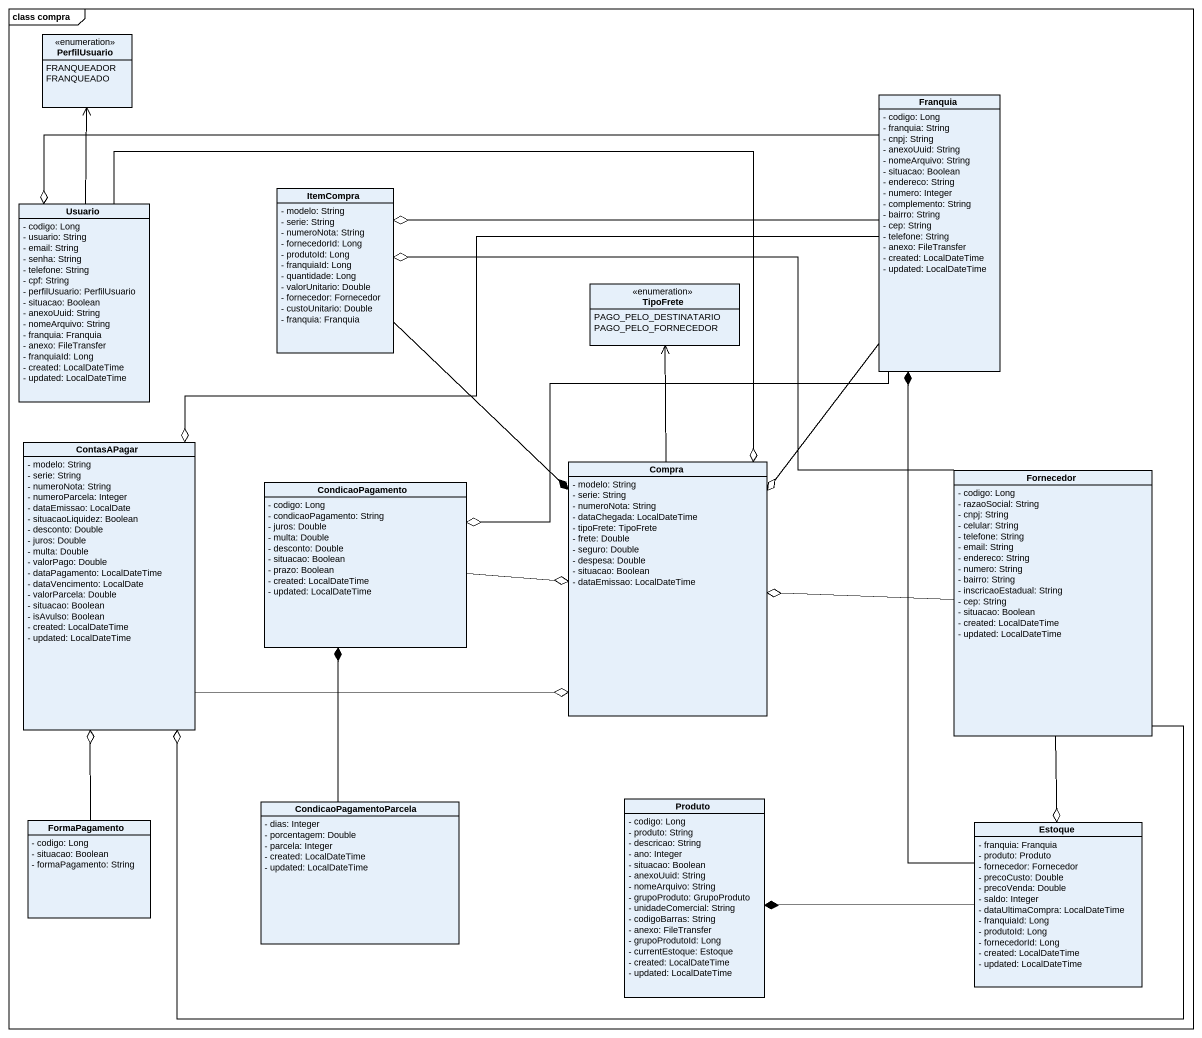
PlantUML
@startuml
mainframe class compra
hide circle
hide empty members
skinparam classAttributeIconSize 0
enum PerfilUsuario {
  FRANQUEADOR
  FRANQUEADO
}
class Franquia {
  - codigo: Long
  - franquia: String
  - cnpj: String
  - anexoUuid: String
  - nomeArquivo: String
  - situacao: Boolean
  - endereco: String
  - numero: Integer
  - complemento: String
  - bairro: String
  - cep: String
  - telefone: String
  - anexo: FileTransfer
  - created: LocalDateTime
  - updated: LocalDateTime
}
class ItemCompra {
  - modelo: String
  - serie: String
  - numeroNota: String
  - fornecedorId: Long
  - produtoId: Long
  - franquiaId: Long
  - quantidade: Long
  - valorUnitario: Double
  - fornecedor: Fornecedor
  - custoUnitario: Double
  - franquia: Franquia
}
class Usuario {
  - codigo: Long
  - usuario: String
  - email: String
  - senha: String
  - telefone: String
  - cpf: String
  - perfilUsuario: PerfilUsuario
  - situacao: Boolean
  - anexoUuid: String
  - nomeArquivo: String
  - franquia: Franquia
  - anexo: FileTransfer
  - franquiaId: Long
  - created: LocalDateTime
  - updated: LocalDateTime
}
enum TipoFrete {
  PAGO_PELO_DESTINATARIO
  PAGO_PELO_FORNECEDOR
}
class ContasAPagar {
  - modelo: String
  - serie: String
  - numeroNota: String
  - numeroParcela: Integer
  - dataEmissao: LocalDate
  - situacaoLiquidez: Boolean
  - desconto: Double
  - juros: Double
  - multa: Double
  - valorPago: Double
  - dataPagamento: LocalDateTime
  - dataVencimento: LocalDate
  - valorParcela: Double
  - situacao: Boolean
  - isAvulso: Boolean
  - created: LocalDateTime
  - updated: LocalDateTime
}
class Compra {
  - modelo: String
  - serie: String
  - numeroNota: String
  - dataChegada: LocalDateTime
  - tipoFrete: TipoFrete
  - frete: Double
  - seguro: Double
  - despesa: Double
  - situacao: Boolean
  - dataEmissao: LocalDateTime
}
class CondicaoPagamento {
  - codigo: Long
  - condicaoPagamento: String
  - juros: Double
  - multa: Double
  - desconto: Double
  - situacao: Boolean
  - prazo: Boolean
  - created: LocalDateTime
  - updated: LocalDateTime
}
class Fornecedor {
  - codigo: Long
  - razaoSocial: String
  - cnpj: String
  - celular: String
  - telefone: String
  - email: String
  - endereco: String
  - numero: String
  - bairro: String
  - inscricaoEstadual: String
  - cep: String
  - situacao: Boolean
  - created: LocalDateTime
  - updated: LocalDateTime
}
class CondicaoPagamentoParcela {
  - dias: Integer
  - porcentagem: Double
  - parcela: Integer
  - created: LocalDateTime
  - updated: LocalDateTime
}
class Produto {
  - codigo: Long
  - produto: String
  - descricao: String
  - ano: Integer
  - situacao: Boolean
  - anexoUuid: String
  - nomeArquivo: String
  - grupoProduto: GrupoProduto
  - unidadeComercial: String
  - codigoBarras: String
  - anexo: FileTransfer
  - grupoProdutoId: Long
  - currentEstoque: Estoque
  - created: LocalDateTime
  - updated: LocalDateTime
}
class FormaPagamento {
  - codigo: Long
  - situacao: Boolean
  - formaPagamento: String
}
class Estoque {
  - franquia: Franquia
  - produto: Produto
  - fornecedor: Fornecedor
  - precoCusto: Double
  - precoVenda: Double
  - saldo: Integer
  - dataUltimaCompra: LocalDateTime
  - franquiaId: Long
  - produtoId: Long
  - fornecedorId: Long
  - created: LocalDateTime
  - updated: LocalDateTime
}
Franquia -left-o ItemCompra
Franquia -left-o Usuario
Franquia -left-o ContasAPagar
Franquia --o Compra
Franquia -left-o CondicaoPagamento
ItemCompra --* Compra
Usuario -up-> PerfilUsuario
Usuario -right-o Compra
ContasAPagar -right-o Compra
Compra -up-> TipoFrete
CondicaoPagamento -right-o Compra
Fornecedor -left-o ItemCompra
Fornecedor -left-o ContasAPagar
Fornecedor -left-o Compra
Fornecedor --o Estoque
CondicaoPagamentoParcela -up-* CondicaoPagamento
FormaPagamento -up-o ContasAPagar
Estoque -up-* Franquia
Estoque -left-* Produto
@enduml
